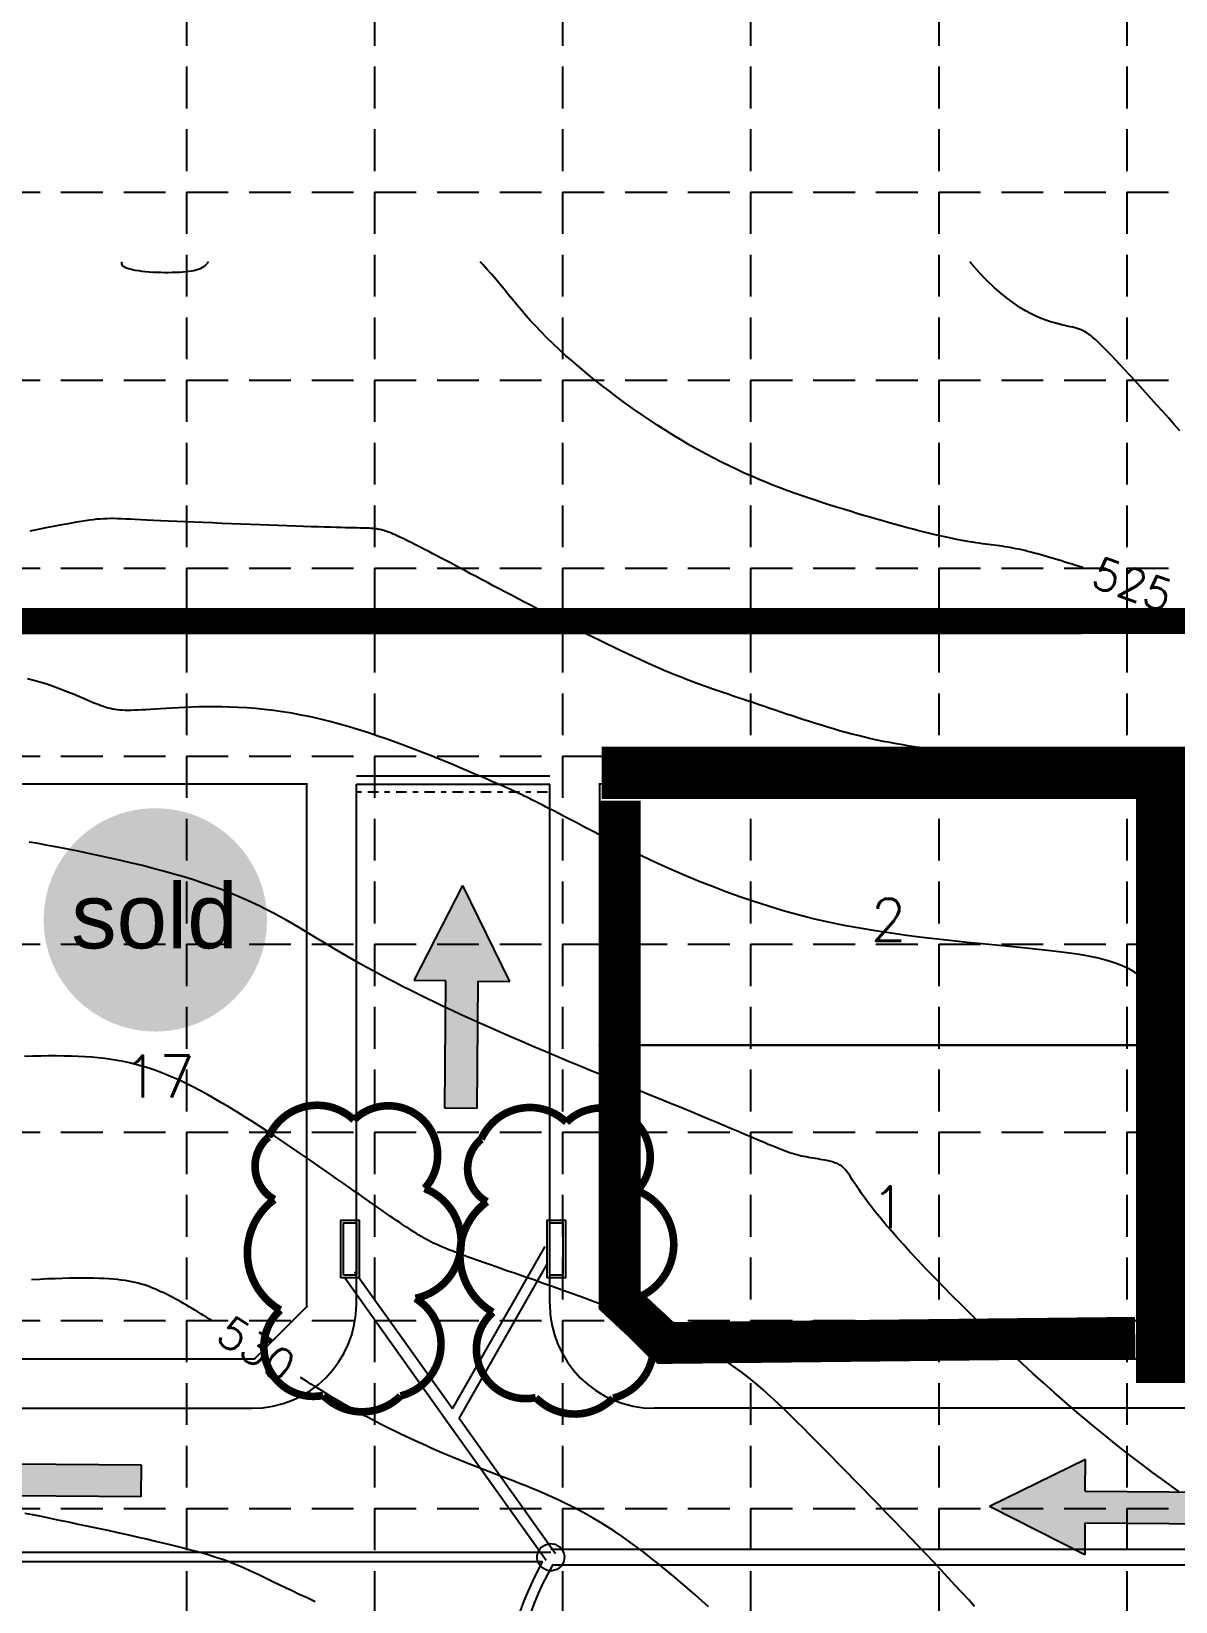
# Model space of a CAD drawing. Header units: inches. Extents: x -2116 to 192, y -2317 to -873.
# Drawn here: x -991.5 to -772.5, y -1360.6 to -1060 of the extents above; entities that cross this region are included whole.
import ezdxf
from ezdxf.enums import TextEntityAlignment as Align

# ---------------------------------------------------------------- set-up
doc = ezdxf.new("R2010")
doc.units = ezdxf.units.IN
doc.header["$LTSCALE"] = 40
doc.header["$MEASUREMENT"] = 0
for name, pattern in [('BARRICADE', [0.23, 0.2, 0.03]), ('DAM', [0.5, 0.2, -0.1, 0.2]), ('DASHED', [0.75, 0.5, -0.25]), ('ESMT', [0.16, 0.025, -0.03, 0.05, -0.03, 0.025])]:
    doc.linetypes.add(name, pattern=pattern)
for name, color, linetype in [('1-BC', 7, 'Continuous'), ('1-DAM_TEXT', 7, 'DAM'), ('1-LOTS', 7, 'Continuous'), ('1-STM', 7, 'Continuous'), ('1-STM_INLETS', 7, 'Continuous'), ('BASE', 7, 'Continuous'), ('grid', 9, 'Continuous'), ('limitsofdisturb', 1, 'DASHED'), ('SILT', 200, 'Continuous'), ('TOPO100_CON', 9, 'Continuous'), ('TOPO100_ICON', 9, 'Continuous')]:
    doc.layers.add(name, color=color, linetype=linetype)
doc.styles.add('ryland', font='ARIAL.TTF', dxfattribs={"height": 25})
doc.styles.add('SEG_LABEL08', font='simplex1')

# ---------------------------------------------------------------- blocks, each defined once
blk = doc.blocks.new('TF')
for p, q in [((0.1612, 0.0201), (0.1612, 0.0601)), ((0.1612, 0.0601), (0.2812, 0.0001)), ((0.0012, -0.0199), (0.0012, 0.0201)), ((0.0012, 0.0201), (0.1612, 0.0201)), ((0.1612, -0.0599), (0.2812, 0.0001)), ((0.1612, -0.0199), (0.0012, -0.0199)), ((0.1612, -0.0199), (0.1612, -0.0599))]:
    blk.add_line(p, q)
for points in [[(0.1612, -0.0599), (0.1612, 0.0601), (0.2812, 0.0001), (0.1612, 0.0601)], [(0.0012, 0.0201), (0.0012, -0.0199), (0.1612, 0.0201), (0.1612, -0.0199)]]:
    blk.add_solid(points)
blk = doc.blocks.new('arrow')
at = {"xscale": 192.0000000000001, "yscale": 192, "zscale": 192, "rotation": 89.54514789520785}
blk.add_blockref('TF', (-0.41, -54), dxfattribs=at)
blk = doc.blocks.new('Sold')
h = blk.add_hatch(color=7)
h.paths.add_polyline_path([(38.78, 18.77, 1), (0.52, 18.77, 1)])
h.paths.add_polyline_path([(2.42, 10.89), (36.59, 10.89), (36.59, 27.86), (2.42, 27.86)], flags=24)
at = {"layer": 'BASE', "color": 7, "style": 'ryland'}
blk.add_text('sold', height=11.127, dxfattribs=at).set_placement((19.5, 13.9), align=Align.CENTER)

msp = doc.modelspace()

# ---------------------------------------------------------------- linework, layer by layer
at = {"layer": '1-BC', "linetype": 'Continuous'}
for p, q in [((-929.32, -1204.12, 52654.24), (-892.32, -1204.12, 52654.24)), ((-929.32, -1303.62, 52834.02), (-929.32, -1204.12, 52654.24)), ((-892.32, -1303.62, 52834.02), (-892.32, -1204.12, 52654.24)), ((-1437.73, -1323.62), (-949.32, -1323.62, 52922.14)), ((-264.56, -1323.62, 53108.25), (-872.32, -1323.62, 52922.95))]:
    msp.add_line(p, q, dxfattribs=at)
at = {"layer": '1-BC', "linetype": 'BARRICADE', "elevation": 52654.24, "flags": 128}
msp.add_lwpolyline([(-892.32, -1202.62), (-929.32, -1202.62)], dxfattribs=at)
at = {"layer": '1-BC', "linetype": 'ESMT', "elevation": 52654.24, "flags": 128}
msp.add_lwpolyline([(-929.32, -1205.62), (-892.32, -1205.62)], dxfattribs=at)
at = {"layer": '1-BC', "linetype": 'Continuous'}
for centre, start, end in [((-949.32, -1303.62), 270, 0), ((-872.32, -1303.62), 180, 270)]:
    msp.add_arc(centre, 20, start, end, dxfattribs=at)
at = {"layer": '1-LOTS', "linetype": 'Continuous'}
for p, q in [((-938.82, -1204.12, 52739.06), (-998.82, -1204.12, 52774.94)), ((-938.82, -1304.12), (-938.82, -1204.12, 52739.06)), ((-775.58, -1204.12, 52614.17), (-882.82, -1204.12, 52676.34)), ((-882.82, -1204.12, 52676.34), (-882.82, -1254.12)), ((-775.58, -1254.12, 52684.24), (-775.58, -1204.12, 52614.17)), ((-775.58, -1254.12, 52684.24), (-882.82, -1254.12)), ((-882.82, -1254.12), (-775.58, -1254.12, 52684.24)), ((-775.58, -1314.12, 52738.67), (-775.58, -1254.12, 52684.24)), ((-872.82, -1314.12), (-775.58, -1314.12, 52738.67)), ((-775.58, -1314.12, 52738.67), (-584.69, -1314.12, 52955.25))]:
    msp.add_line(p, q, dxfattribs=at)
at = {"layer": '1-LOTS', "linetype": 'Continuous', "flags": 128}
for points in [[(-882.82, -1254.12), (-882.82, -1304.12)], [(-948.82, -1314.12), (-938.82, -1304.12)], [(-882.82, -1304.12), (-872.82, -1314.12)], [(-998.82, -1314.12), (-948.82, -1314.12)]]:
    msp.add_lwpolyline(points, dxfattribs=at)
at = {"layer": '1-LOTS', "linetype": 'Continuous'}
for p in [(-938.82, -1204.12, 52739.06), (-882.82, -1204.12, 52676.34), (-882.82, -1254.12), (-938.82, -1304.12), (-882.82, -1304.12), (-948.82, -1314.12), (-872.82, -1314.12)]:
    msp.add_point(p, dxfattribs=at)
at = {"layer": '1-STM', "linetype": 'Continuous', "flags": 128}
for points, elevation in [([(-910.94, -1323.75), (-893.19, -1292.62)], 52867.38), ([(-929.66, -1297.47), (-929.32, -1297.94)], 52867.38), ([(-909.66, -1325.55), (-892.82, -1296.02)], 52867.38), ([(-911.83, -1326.38), (-931.49, -1298.77)], 52867.38), ([(-910.94, -1323.75), (-928.84, -1298.62)], 52873.08), ([(-891.2, -1351.47), (-909.66, -1325.55)], 52873.08), ([(-893.03, -1352.77), (-911.83, -1326.38)], 52873.08), ([(-892.12, -1351.25), (-1303.46, -1351.25)], 52873.08), ([(-768.74, -1350.62), (-892.12, -1350.62)], 52940.89), ([(-893.75, -1353), (-1303.46, -1353)], 52873.08), ([(-768.74, -1353.62), (-891.82, -1353.62)], 52940.89)]:
    msp.add_lwpolyline(points, dxfattribs=dict(at, elevation=elevation))
msp.add_lwpolyline([(-894.38, -1350.83), (-894.38, -1350.83, -0.414214), (-890.82, -1349.86), (-890.82, -1349.86, -0.414214), (-889.86, -1353.41), (-889.86, -1353.41, -0.414214), (-893.41, -1354.38), (-893.41, -1354.38, -0.414214), (-894.38, -1350.83), (-894.38, -1350.83)], format="xyb", close=True, dxfattribs=at)
at = {"layer": '1-STM', "linetype": 'Continuous', "elevation": 52873.08, "flags": 128}
for points in [[(-893.75, -1353), (-893.75, -1353, 0.12558), (-901.82, -1384.62), (-901.82, -1384.62)], [(-891.82, -1353.62), (-891.82, -1353.62, 0.12709), (-899.82, -1384.62), (-899.82, -1384.62)]]:
    msp.add_lwpolyline(points, format="xyb", dxfattribs=at)
at = {"layer": '1-STM_INLETS', "linetype": 'Continuous', "flags": 128}
for points in [[(-932.32, -1298.62), (-932.32, -1287.62), (-928.82, -1287.62), (-928.82, -1298.62), (-932.32, -1298.62)], [(-931.82, -1298.12), (-931.82, -1288.12), (-929.32, -1288.12), (-929.32, -1298.12), (-931.82, -1298.12)], [(-892.82, -1298.62), (-892.82, -1287.62), (-889.32, -1287.62), (-889.32, -1298.62), (-892.82, -1298.62)], [(-892.32, -1298.12), (-892.32, -1288.12), (-889.82, -1288.12), (-889.82, -1298.12), (-892.32, -1298.12)]]:
    msp.add_lwpolyline(points, close=True, dxfattribs=at)
at = {"layer": 'BASE', "color": 170, "const_width": 1.46}
for points in [[(-943.89, -1304.81, 0.520567), (-943.89, -1304.81, 0.765195), (-935.67, -1321.15, 0.417879), (-920.87, -1321.25, 0.6649), (-918.02, -1302.58, 0.744833), (-916.26, -1281.53, 0.975642), (-929.81, -1268.41, 0.520567), (-946.13, -1271.68, 0.520567), (-945.04, -1283.65, 0.540264), (-943.89, -1304.81)], [(-903.21, -1305.24, 0.520567), (-903.21, -1305.24, 0.765195), (-894.99, -1321.58, 0.417879), (-880.19, -1321.68, 0.6649), (-877.34, -1303.01, 0.744833), (-875.57, -1281.96, 0.975642), (-889.12, -1268.84, 0.520567), (-905.44, -1272.11, 0.520567), (-904.35, -1284.08, 0.540264), (-903.21, -1305.24)]]:
    msp.add_lwpolyline(points, format="xyb", close=True, dxfattribs=at)
at = {"layer": 'grid', "color": 8, "linetype": 'DASHED', "ltscale": 0.4}
for p, q in [((-961.87, -910.78), (-961.87, -2278.78)), ((-925.87, -910.78), (-925.87, -2278.78)), ((-889.87, -910.78), (-889.87, -2278.78)), ((-853.87, -910.78), (-853.87, -2278.78)), ((-817.87, -910.78), (-817.87, -2278.78)), ((-781.87, -910.78), (-781.87, -2278.78)), ((-2077.87, -1090.78), (154.13, -1090.78)), ((-2077.87, -1126.78), (154.13, -1126.78)), ((-2077.87, -1162.78), (154.13, -1162.78)), ((-2077.87, -1198.78), (154.13, -1198.78)), ((-2077.87, -1234.78), (154.13, -1234.78)), ((-2077.87, -1270.78), (154.13, -1270.78)), ((-2077.87, -1306.78), (154.13, -1306.78)), ((-2077.87, -1342.78), (154.13, -1342.78))]:
    msp.add_line(p, q, dxfattribs=at)
at = {"layer": 'limitsofdisturb', "color": 1, "const_width": 5}
msp.add_lwpolyline([(-1844.62, -1990.78), (-1844.62, -1280.09), (-1844.62, -1280.09), (-1844.26, -1173.04), (-752.01, -1172.92), (-752.01, -1001.61), (-658.88, -981.43), (-594.33, -1184.26), (-62.6, -1184.26), (-45.48, -2050.54), (-1679.47, -2050.54)], dxfattribs=at)
at = {"layer": 'SILT', "color": 200}
msp.add_line((-774.42, -1205.29), (-774.42, -1204.07), dxfattribs=at)
at = {"layer": 'SILT', "color": 200, "const_width": 10}
msp.add_lwpolyline([(-882.4, -1201.97), (-775.07, -1201.97), (-775.07, -1313.77), (-583.77, -1313.77), (-583.32, -1309.04)], dxfattribs=at)
at = {"layer": 'SILT', "color": 84, "const_width": 8}
msp.add_lwpolyline([(-878.93, -1207.29), (-878.93, -1302.94), (-870.13, -1311.12), (-780.25, -1310.11)], dxfattribs=at)
at = {"layer": 'TOPO100_CON', "color": 35, "linetype": 'Continuous'}
for points in [[(-771.69, -1136.49), (-772.78, -1135.26), (-773.88, -1134.03), (-774.99, -1132.8), (-776.09, -1131.57), (-777.19, -1130.36), (-778.27, -1129.16), (-779.32, -1128), (-780.35, -1126.88), (-781.34, -1125.8), (-782.29, -1124.77), (-783.19, -1123.8), (-784.03, -1122.9), (-784.81, -1122.08), (-785.53, -1121.33), (-786.17, -1120.67), (-786.77, -1120.07), (-787.31, -1119.55), (-787.81, -1119.09), (-788.27, -1118.68), (-788.7, -1118.33), (-789.1, -1118.02), (-789.49, -1117.76), (-789.86, -1117.53), (-790.23, -1117.34), (-790.6, -1117.17), (-790.97, -1117.03), (-791.36, -1116.9), (-791.77, -1116.78), (-792.21, -1116.67), (-792.67, -1116.56), (-793.18, -1116.45), (-793.73, -1116.32), (-794.34, -1116.19), (-795, -1116.03), (-795.72, -1115.84), (-796.49, -1115.62), (-797.33, -1115.34), (-798.22, -1115.01), (-799.16, -1114.6), (-800.16, -1114.12), (-801.22, -1113.54), (-802.33, -1112.87), (-803.5, -1112.08), (-804.71, -1111.18), (-805.99, -1110.14), (-807.31, -1108.97), (-808.69, -1107.64), (-810.12, -1106.16), (-811.6, -1104.5), (-811.9, -1104.14)], [(-771.87, -1201.67), (-773.3, -1201.25), (-774.79, -1200.88), (-776.33, -1200.55), (-777.92, -1200.26), (-779.55, -1200.01), (-781.22, -1199.79), (-782.91, -1199.6), (-784.64, -1199.43), (-786.38, -1199.29), (-788.13, -1199.18), (-789.89, -1199.07), (-791.66, -1198.99), (-793.42, -1198.92), (-795.18, -1198.85), (-796.92, -1198.79), (-798.64, -1198.74), (-800.33, -1198.68), (-802, -1198.63), (-803.63, -1198.56), (-805.22, -1198.5), (-806.78, -1198.42), (-808.31, -1198.34), (-809.81, -1198.25), (-811.28, -1198.15), (-812.72, -1198.04), (-814.14, -1197.93), (-815.53, -1197.8), (-816.9, -1197.67), (-818.25, -1197.53), (-819.57, -1197.37), (-820.88, -1197.2), (-822.18, -1197.03), (-823.45, -1196.84), (-824.72, -1196.64), (-825.97, -1196.42), (-827.21, -1196.19), (-828.44, -1195.95), (-829.66, -1195.7), (-830.87, -1195.43), (-832.08, -1195.14), (-833.28, -1194.85), (-834.48, -1194.54), (-835.66, -1194.22), (-836.84, -1193.9), (-838.01, -1193.56), (-839.17, -1193.22), (-840.32, -1192.87), (-841.46, -1192.52), (-842.59, -1192.16), (-843.71, -1191.8), (-844.82, -1191.44), (-845.92, -1191.07), (-847.01, -1190.71), (-848.08, -1190.35), (-849.15, -1189.99), (-850.2, -1189.63), (-851.23, -1189.28), (-852.26, -1188.94), (-853.27, -1188.6), (-854.27, -1188.26), (-855.26, -1187.93), (-856.24, -1187.6), (-857.22, -1187.27), (-858.19, -1186.94), (-859.16, -1186.61), (-860.14, -1186.27), (-861.11, -1185.93), (-862.1, -1185.58), (-863.09, -1185.23), (-864.09, -1184.86), (-865.1, -1184.48), (-866.13, -1184.09), (-867.17, -1183.68), (-868.23, -1183.26), (-869.31, -1182.82), (-870.41, -1182.36), (-871.54, -1181.88), (-872.69, -1181.37), (-873.88, -1180.85), (-875.08, -1180.3), (-876.32, -1179.73), (-877.57, -1179.14), (-878.84, -1178.54), (-880.13, -1177.92), (-881.43, -1177.29), (-882.74, -1176.65), (-884.06, -1175.99), (-885.39, -1175.33), (-886.72, -1174.66), (-888.05, -1173.99), (-889.37, -1173.31), (-890.7, -1172.63), (-892.01, -1171.96), (-893.32, -1171.28), (-894.61, -1170.61), (-895.89, -1169.94), (-897.15, -1169.28), (-898.39, -1168.63), (-899.61, -1167.99), (-900.81, -1167.36), (-901.98, -1166.74), (-903.13, -1166.14), (-904.25, -1165.54), (-905.35, -1164.96), (-906.42, -1164.4), (-907.46, -1163.85), (-908.47, -1163.31), (-909.45, -1162.79), (-910.41, -1162.29), (-911.33, -1161.8), (-912.22, -1161.33), (-913.08, -1160.87), (-913.91, -1160.44), (-914.7, -1160.02), (-915.46, -1159.63), (-916.18, -1159.25), (-916.87, -1158.89), (-917.52, -1158.56), (-918.13, -1158.24), (-918.71, -1157.95), (-919.26, -1157.68), (-919.77, -1157.42), (-920.25, -1157.19), (-920.71, -1156.97), (-921.13, -1156.77), (-921.53, -1156.58), (-921.91, -1156.42), (-922.27, -1156.26), (-922.61, -1156.12), (-922.93, -1155.99), (-923.23, -1155.88), (-923.52, -1155.78), (-923.79, -1155.68), (-924.05, -1155.6), (-924.31, -1155.53), (-924.55, -1155.47), (-924.79, -1155.41), (-925.03, -1155.36), (-925.26, -1155.32), (-925.5, -1155.28), (-925.75, -1155.25), (-926.01, -1155.22), (-926.28, -1155.2), (-926.59, -1155.18), (-926.93, -1155.16), (-927.3, -1155.15), (-927.71, -1155.13), (-928.18, -1155.12), (-928.69, -1155.11), (-929.27, -1155.09), (-929.91, -1155.08), (-930.61, -1155.06), (-931.4, -1155.05), (-932.27, -1155.03), (-933.22, -1155), (-934.26, -1154.97), (-935.41, -1154.94), (-936.66, -1154.9), (-938.01, -1154.86), (-939.46, -1154.81), (-941, -1154.76), (-942.61, -1154.7), (-944.29, -1154.64), (-946.02, -1154.58), (-947.79, -1154.51), (-949.59, -1154.44), (-951.41, -1154.37), (-953.24, -1154.29), (-955.06, -1154.22), (-956.87, -1154.14), (-958.65, -1154.07), (-960.39, -1153.99), (-962.09, -1153.92), (-963.72, -1153.85), (-965.28, -1153.77), (-966.76, -1153.71), (-968.14, -1153.64), (-969.42, -1153.58), (-970.58, -1153.52), (-971.64, -1153.47), (-972.61, -1153.42), (-973.49, -1153.38), (-974.3, -1153.34), (-975.06, -1153.32), (-975.77, -1153.31), (-976.44, -1153.31), (-977.09, -1153.32), (-977.73, -1153.34), (-978.37, -1153.38), (-979.02, -1153.44), (-979.69, -1153.51), (-980.41, -1153.6), (-981.17, -1153.71), (-981.98, -1153.84), (-982.87, -1153.99), (-983.85, -1154.16), (-984.91, -1154.36), (-986.09, -1154.58), (-987.38, -1154.83), (-988.77, -1155.1), (-990.27, -1155.39), (-991.84, -1155.7)], [(-772.51, -1246.39), (-773.11, -1246.09), (-773.65, -1245.83), (-774.13, -1245.61), (-774.57, -1245.4), (-774.97, -1245.2), (-775.32, -1244.99), (-775.65, -1244.76), (-775.95, -1244.49), (-776.23, -1244.2), (-776.51, -1243.88), (-776.78, -1243.53), (-777.07, -1243.16), (-777.38, -1242.77), (-777.72, -1242.37), (-778.09, -1241.96), (-778.52, -1241.53), (-779.01, -1241.1), (-779.56, -1240.66), (-780.19, -1240.23), (-780.91, -1239.79), (-781.72, -1239.37), (-782.65, -1238.95), (-783.68, -1238.54), (-784.84, -1238.14), (-786.14, -1237.77), (-787.58, -1237.41), (-789.18, -1237.08), (-790.93, -1236.77), (-792.84, -1236.49), (-794.89, -1236.22), (-797.07, -1235.96), (-799.37, -1235.71), (-801.79, -1235.47), (-804.31, -1235.23), (-806.93, -1234.98), (-809.63, -1234.72), (-812.39, -1234.44), (-815.23, -1234.15), (-818.11, -1233.83), (-821.04, -1233.49), (-824, -1233.11), (-826.98, -1232.69), (-829.97, -1232.23), (-832.97, -1231.73), (-835.96, -1231.17), (-838.93, -1230.56), (-841.87, -1229.89), (-844.77, -1229.16), (-847.64, -1228.37), (-850.45, -1227.52), (-853.22, -1226.63), (-855.93, -1225.7), (-858.58, -1224.74), (-861.17, -1223.76), (-863.69, -1222.75), (-866.14, -1221.74), (-868.51, -1220.71), (-870.81, -1219.69), (-873.02, -1218.67), (-875.14, -1217.67), (-877.17, -1216.69), (-879.1, -1215.73), (-880.93, -1214.8), (-882.65, -1213.92), (-884.27, -1213.08), (-885.77, -1212.29), (-887.16, -1211.57), (-888.42, -1210.9), (-889.57, -1210.3), (-890.6, -1209.76), (-891.54, -1209.27), (-892.38, -1208.84), (-893.13, -1208.45), (-893.79, -1208.11), (-894.37, -1207.81), (-894.89, -1207.54), (-895.34, -1207.32), (-895.72, -1207.12), (-896.06, -1206.95), (-896.35, -1206.81), (-896.6, -1206.69), (-896.82, -1206.58), (-897.01, -1206.49), (-897.17, -1206.41), (-897.32, -1206.34), (-897.47, -1206.28), (-897.61, -1206.21), (-897.75, -1206.14), (-897.91, -1206.07), (-898.07, -1205.99), (-898.26, -1205.9), (-898.46, -1205.81), (-898.69, -1205.7), (-898.95, -1205.58), (-899.25, -1205.44), (-899.58, -1205.29), (-899.96, -1205.12), (-900.39, -1204.93), (-900.86, -1204.71), (-901.4, -1204.48), (-901.99, -1204.22), (-902.65, -1203.93), (-903.38, -1203.61), (-904.19, -1203.26), (-905.07, -1202.88), (-906.03, -1202.47), (-907.08, -1202.01), (-908.22, -1201.53), (-909.45, -1201.01), (-910.76, -1200.46), (-912.14, -1199.88), (-913.59, -1199.29), (-915.11, -1198.68), (-916.68, -1198.06), (-918.3, -1197.43), (-919.98, -1196.8), (-921.69, -1196.17), (-923.44, -1195.54), (-925.22, -1194.93), (-927.02, -1194.33), (-928.85, -1193.75), (-930.69, -1193.19), (-932.53, -1192.66), (-934.38, -1192.16), (-936.22, -1191.7), (-938.06, -1191.28), (-939.88, -1190.9), (-941.68, -1190.57), (-943.46, -1190.28), (-945.22, -1190.04), (-946.95, -1189.84), (-948.65, -1189.68), (-950.31, -1189.55), (-951.94, -1189.46), (-953.53, -1189.39), (-955.08, -1189.35), (-956.59, -1189.34), (-958.06, -1189.34), (-959.47, -1189.36), (-960.83, -1189.4), (-962.15, -1189.45), (-963.4, -1189.51), (-964.6, -1189.57), (-965.73, -1189.64), (-966.8, -1189.71), (-967.81, -1189.77), (-968.74, -1189.83), (-969.61, -1189.89), (-970.41, -1189.93), (-971.15, -1189.97), (-971.83, -1190), (-972.47, -1190.01), (-973.06, -1190.02), (-973.61, -1190.01), (-974.13, -1189.99), (-974.62, -1189.96), (-975.08, -1189.91), (-975.53, -1189.85), (-975.97, -1189.77), (-976.4, -1189.68), (-976.83, -1189.57), (-977.27, -1189.45), (-977.71, -1189.3), (-978.17, -1189.14), (-978.65, -1188.96), (-979.16, -1188.76), (-979.7, -1188.54), (-980.27, -1188.3), (-980.88, -1188.04), (-981.53, -1187.76), (-982.2, -1187.48), (-982.91, -1187.18), (-983.64, -1186.87), (-984.41, -1186.56), (-985.2, -1186.25), (-986.01, -1185.93), (-986.85, -1185.62), (-987.71, -1185.32), (-988.58, -1185.02), (-989.48, -1184.74), (-990.39, -1184.47), (-991.32, -1184.22), (-992.26, -1183.98)], [(-771.91, -1339.52), (-773.54, -1338.36), (-775.21, -1337.14), (-776.92, -1335.88), (-778.67, -1334.57), (-780.46, -1333.22), (-782.28, -1331.81), (-784.13, -1330.35), (-786.01, -1328.85), (-787.92, -1327.29), (-789.85, -1325.68), (-791.82, -1324.02), (-793.8, -1322.31), (-795.8, -1320.55), (-797.81, -1318.76), (-799.83, -1316.93), (-801.84, -1315.09), (-803.84, -1313.22), (-805.82, -1311.35), (-807.78, -1309.47), (-809.71, -1307.6), (-811.61, -1305.74), (-813.46, -1303.9), (-815.26, -1302.09), (-817.01, -1300.32), (-818.69, -1298.58), (-820.31, -1296.9), (-821.85, -1295.27), (-823.3, -1293.7), (-824.67, -1292.21), (-825.94, -1290.79), (-827.11, -1289.46), (-828.17, -1288.22), (-829.13, -1287.06), (-830, -1286), (-830.77, -1285.01), (-831.47, -1284.1), (-832.08, -1283.27), (-832.63, -1282.5), (-833.12, -1281.8), (-833.55, -1281.17), (-833.93, -1280.59), (-834.27, -1280.07), (-834.57, -1279.6), (-834.84, -1279.18), (-835.09, -1278.8), (-835.33, -1278.46), (-835.56, -1278.16), (-835.78, -1277.89), (-836, -1277.64), (-836.24, -1277.43), (-836.5, -1277.23), (-836.77, -1277.06), (-837.07, -1276.9), (-837.39, -1276.75), (-837.73, -1276.62), (-838.09, -1276.5), (-838.47, -1276.39), (-838.86, -1276.29), (-839.26, -1276.2), (-839.67, -1276.12), (-840.1, -1276.04), (-840.53, -1275.96), (-840.97, -1275.89), (-841.42, -1275.82), (-841.87, -1275.74), (-842.33, -1275.67), (-842.79, -1275.59), (-843.24, -1275.51), (-843.7, -1275.43), (-844.15, -1275.33), (-844.6, -1275.23), (-845.05, -1275.12), (-845.49, -1274.99), (-845.94, -1274.86), (-846.4, -1274.7), (-846.88, -1274.54), (-847.39, -1274.35), (-847.92, -1274.14), (-848.5, -1273.91), (-849.11, -1273.66), (-849.77, -1273.39), (-850.48, -1273.09), (-851.26, -1272.76), (-852.1, -1272.4), (-853.01, -1272.01), (-854, -1271.58), (-855.07, -1271.12), (-856.24, -1270.63), (-857.5, -1270.09), (-858.86, -1269.52), (-860.32, -1268.91), (-861.9, -1268.25), (-863.59, -1267.56), (-865.37, -1266.82), (-867.23, -1266.06), (-869.18, -1265.26), (-871.19, -1264.44), (-873.27, -1263.59), (-875.39, -1262.71), (-877.56, -1261.83), (-879.76, -1260.92), (-881.99, -1260), (-884.23, -1259.08), (-886.48, -1258.14), (-888.73, -1257.21), (-890.96, -1256.27), (-893.18, -1255.34), (-895.37, -1254.41), (-897.52, -1253.49), (-899.62, -1252.58), (-901.67, -1251.69), (-903.66, -1250.81), (-905.58, -1249.96), (-907.45, -1249.11), (-909.26, -1248.29), (-911.01, -1247.48), (-912.71, -1246.68), (-914.36, -1245.89), (-915.96, -1245.12), (-917.51, -1244.35), (-919.03, -1243.6), (-920.5, -1242.86), (-921.93, -1242.12), (-923.32, -1241.39), (-924.68, -1240.67), (-926.01, -1239.95), (-927.31, -1239.24), (-928.58, -1238.53), (-929.83, -1237.82), (-931.05, -1237.11), (-932.26, -1236.41), (-933.44, -1235.7), (-934.62, -1235), (-935.78, -1234.3), (-936.94, -1233.59), (-938.1, -1232.89), (-939.26, -1232.2), (-940.43, -1231.51), (-941.62, -1230.82), (-942.83, -1230.13), (-944.06, -1229.45), (-945.32, -1228.78), (-946.61, -1228.11), (-947.94, -1227.45), (-949.31, -1226.79), (-950.73, -1226.15), (-952.2, -1225.51), (-953.73, -1224.88), (-955.32, -1224.26), (-956.97, -1223.66), (-958.7, -1223.06), (-960.49, -1222.47), (-962.36, -1221.9), (-964.27, -1221.34), (-966.24, -1220.79), (-968.25, -1220.26), (-970.28, -1219.74), (-972.34, -1219.23), (-974.4, -1218.75), (-976.47, -1218.28), (-978.53, -1217.83), (-980.58, -1217.39), (-982.6, -1216.98), (-984.58, -1216.58), (-986.52, -1216.21), (-988.41, -1215.85), (-990.24, -1215.52), (-991.99, -1215.21)], [(-811.01, -1361.55), (-812.19, -1360.25), (-813.42, -1358.9), (-814.7, -1357.51), (-816.03, -1356.08), (-817.41, -1354.61), (-818.82, -1353.1), (-820.27, -1351.57), (-821.74, -1350.01), (-823.25, -1348.44), (-824.77, -1346.85), (-826.3, -1345.25), (-827.84, -1343.66), (-829.38, -1342.06), (-830.92, -1340.48), (-832.45, -1338.91), (-833.97, -1337.35), (-835.47, -1335.83), (-836.95, -1334.33), (-838.39, -1332.86), (-839.8, -1331.44), (-841.17, -1330.06), (-842.49, -1328.73), (-843.77, -1327.45), (-844.98, -1326.24), (-846.15, -1325.08), (-847.28, -1323.98), (-848.37, -1322.92), (-849.44, -1321.92), (-850.48, -1320.95), (-851.51, -1320.03), (-852.54, -1319.14), (-853.57, -1318.28), (-854.61, -1317.46), (-855.67, -1316.66), (-856.75, -1315.87), (-857.86, -1315.11), (-859.01, -1314.37), (-860.21, -1313.63), (-861.46, -1312.9), (-862.77, -1312.18), (-864.15, -1311.45), (-865.6, -1310.72), (-867.14, -1309.99), (-868.76, -1309.25), (-870.47, -1308.5), (-872.25, -1307.74), (-874.08, -1306.98), (-875.97, -1306.22), (-877.89, -1305.46), (-879.85, -1304.7), (-881.83, -1303.95), (-883.81, -1303.21), (-885.8, -1302.48), (-887.78, -1301.76), (-889.74, -1301.05), (-891.67, -1300.37), (-893.55, -1299.7), (-895.39, -1299.05), (-897.17, -1298.43), (-898.88, -1297.84), (-900.51, -1297.27), (-902.05, -1296.73), (-903.49, -1296.23), (-904.83, -1295.76), (-906.06, -1295.33), (-907.19, -1294.93), (-908.23, -1294.55), (-909.19, -1294.2), (-910.07, -1293.87), (-910.88, -1293.56), (-911.63, -1293.27), (-912.31, -1292.99), (-912.95, -1292.73), (-913.53, -1292.47), (-914.08, -1292.22), (-914.6, -1291.98), (-915.09, -1291.74), (-915.55, -1291.49), (-916.01, -1291.25), (-916.45, -1290.99), (-916.9, -1290.73), (-917.35, -1290.46), (-917.81, -1290.17), (-918.29, -1289.87), (-918.79, -1289.55), (-919.31, -1289.21), (-919.85, -1288.86), (-920.42, -1288.48), (-921.01, -1288.08), (-921.63, -1287.66), (-922.28, -1287.22), (-922.96, -1286.75), (-923.67, -1286.26), (-924.42, -1285.74), (-925.21, -1285.19), (-926.03, -1284.62), (-926.89, -1284.02), (-927.8, -1283.39), (-928.74, -1282.72), (-929.73, -1282.03), (-930.77, -1281.3), (-931.85, -1280.54), (-932.98, -1279.75), (-934.17, -1278.92), (-935.4, -1278.06), (-936.67, -1277.17), (-937.98, -1276.27), (-939.33, -1275.34), (-940.7, -1274.4), (-942.1, -1273.44), (-943.52, -1272.49), (-944.96, -1271.53), (-946.41, -1270.57), (-947.86, -1269.62), (-949.33, -1268.68), (-950.79, -1267.76), (-952.24, -1266.85), (-953.69, -1265.97), (-955.12, -1265.12), (-956.54, -1264.3), (-957.93, -1263.51), (-959.3, -1262.77), (-960.64, -1262.07), (-961.94, -1261.42), (-963.21, -1260.82), (-964.46, -1260.26), (-965.68, -1259.75), (-966.88, -1259.28), (-968.07, -1258.85), (-969.24, -1258.46), (-970.41, -1258.1), (-971.58, -1257.78), (-972.75, -1257.5), (-973.92, -1257.25), (-975.1, -1257.03), (-976.29, -1256.84), (-977.5, -1256.68), (-978.73, -1256.54), (-979.98, -1256.43), (-981.27, -1256.34), (-982.58, -1256.27), (-983.93, -1256.22), (-985.32, -1256.19), (-986.76, -1256.17), (-988.23, -1256.17), (-989.74, -1256.19), (-991.27, -1256.22), (-992.83, -1256.26)], [(-937.23, -1360.65), (-938.78, -1359.92), (-940.26, -1359.23), (-941.64, -1358.58), (-942.92, -1357.97), (-944.1, -1357.4), (-945.21, -1356.87), (-946.24, -1356.37), (-947.21, -1355.9), (-948.13, -1355.46), (-949, -1355.04), (-949.85, -1354.65), (-950.68, -1354.27), (-951.5, -1353.92), (-952.32, -1353.57), (-953.16, -1353.24), (-954.02, -1352.91), (-954.91, -1352.59), (-955.84, -1352.28), (-956.83, -1351.96), (-957.89, -1351.63), (-959.02, -1351.31), (-960.23, -1350.97), (-961.55, -1350.62), (-962.96, -1350.25), (-964.48, -1349.87), (-966.08, -1349.49), (-967.75, -1349.09), (-969.49, -1348.68), (-971.28, -1348.27), (-973.11, -1347.86), (-974.97, -1347.45), (-976.85, -1347.04), (-978.74, -1346.63), (-980.62, -1346.22), (-982.49, -1345.83), (-984.34, -1345.44), (-986.15, -1345.07), (-987.91, -1344.71), (-989.62, -1344.36), (-991.26, -1344.04), (-992.81, -1343.73)]]:
    msp.add_lwpolyline(points, dxfattribs=at)
at = {"layer": 'TOPO100_ICON', "color": 35, "linetype": 'Continuous'}
for points in [[(-957.63, -1104.14), (-957.81, -1104.39), (-958.05, -1104.66), (-958.32, -1104.91), (-958.6, -1105.13), (-958.91, -1105.32), (-959.24, -1105.48), (-959.6, -1105.62), (-960, -1105.74), (-960.43, -1105.85), (-960.89, -1105.94), (-961.4, -1106.01), (-961.96, -1106.07), (-962.56, -1106.12), (-963.2, -1106.16), (-963.87, -1106.2), (-964.57, -1106.22), (-965.29, -1106.23), (-966.02, -1106.23), (-966.76, -1106.22), (-967.51, -1106.2), (-968.24, -1106.16), (-968.97, -1106.12), (-969.67, -1106.06), (-970.35, -1105.99), (-970.99, -1105.9), (-971.6, -1105.81), (-972.16, -1105.7), (-972.66, -1105.58), (-973.11, -1105.44), (-973.49, -1105.29), (-973.8, -1105.13), (-974.03, -1104.95), (-974.18, -1104.75), (-974.24, -1104.54), (-974.23, -1104.32), (-974.18, -1104.14)], [(-790.25, -1162.69), (-790.94, -1162.47), (-791.63, -1162.26), (-792.32, -1162.04), (-793, -1161.83), (-793.69, -1161.62), (-794.37, -1161.41), (-795.04, -1161.2), (-795.71, -1161), (-796.38, -1160.8), (-797.03, -1160.61), (-797.68, -1160.42), (-798.33, -1160.24), (-798.96, -1160.06), (-799.59, -1159.89), (-800.2, -1159.73), (-800.81, -1159.58), (-801.4, -1159.43), (-801.98, -1159.3), (-802.55, -1159.17), (-803.11, -1159.06), (-803.65, -1158.95), (-804.18, -1158.85), (-804.7, -1158.77), (-805.22, -1158.69), (-805.73, -1158.61), (-806.25, -1158.54), (-806.76, -1158.47), (-807.28, -1158.4), (-807.81, -1158.33), (-808.35, -1158.26), (-808.91, -1158.19), (-809.48, -1158.11), (-810.07, -1158.03), (-810.68, -1157.94), (-811.31, -1157.84), (-811.98, -1157.73), (-812.67, -1157.61), (-813.4, -1157.48), (-814.17, -1157.34), (-814.97, -1157.18), (-815.81, -1157), (-816.7, -1156.81), (-817.62, -1156.6), (-818.57, -1156.38), (-819.57, -1156.14), (-820.59, -1155.89), (-821.65, -1155.62), (-822.73, -1155.34), (-823.85, -1155.05), (-824.99, -1154.74), (-826.15, -1154.43), (-827.34, -1154.1), (-828.54, -1153.76), (-829.77, -1153.41), (-831.01, -1153.05), (-832.26, -1152.68), (-833.54, -1152.3), (-834.82, -1151.91), (-836.11, -1151.51), (-837.41, -1151.11), (-838.72, -1150.7), (-840.03, -1150.28), (-841.35, -1149.84), (-842.68, -1149.4), (-844.02, -1148.94), (-845.37, -1148.47), (-846.72, -1147.98), (-848.09, -1147.47), (-849.47, -1146.94), (-850.85, -1146.38), (-852.25, -1145.81), (-853.66, -1145.2), (-855.09, -1144.58), (-856.52, -1143.92), (-857.97, -1143.23), (-859.43, -1142.51), (-860.91, -1141.76), (-862.4, -1140.97), (-863.91, -1140.14), (-865.43, -1139.28), (-866.97, -1138.38), (-868.52, -1137.44), (-870.08, -1136.46), (-871.64, -1135.46), (-873.21, -1134.42), (-874.76, -1133.36), (-876.32, -1132.28), (-877.86, -1131.18), (-879.38, -1130.06), (-880.89, -1128.93), (-882.37, -1127.79), (-883.82, -1126.65), (-885.24, -1125.5), (-886.63, -1124.34), (-887.98, -1123.19), (-889.28, -1122.05), (-890.54, -1120.91), (-891.74, -1119.78), (-892.89, -1118.67), (-893.98, -1117.57), (-895.01, -1116.49), (-895.98, -1115.43), (-896.9, -1114.39), (-897.79, -1113.36), (-898.64, -1112.35), (-899.46, -1111.35), (-900.27, -1110.37), (-901.06, -1109.39), (-901.85, -1108.43), (-902.65, -1107.48), (-903.45, -1106.54), (-904.28, -1105.6), (-905.13, -1104.67), (-905.63, -1104.14)], [(-956.91, -1306.87), (-957.46, -1306.53), (-958.01, -1306.19), (-958.57, -1305.85), (-959.12, -1305.51), (-959.67, -1305.17), (-960.22, -1304.84), (-960.77, -1304.51), (-961.32, -1304.19), (-961.86, -1303.86), (-962.41, -1303.55), (-962.96, -1303.24), (-963.5, -1302.94), (-964.04, -1302.64), (-964.59, -1302.35), (-965.13, -1302.07), (-965.66, -1301.8), (-966.2, -1301.54), (-966.74, -1301.29), (-967.27, -1301.04), (-967.8, -1300.81), (-968.33, -1300.6), (-968.86, -1300.39), (-969.39, -1300.2), (-969.94, -1300.01), (-970.5, -1299.84), (-971.07, -1299.68), (-971.67, -1299.54), (-972.28, -1299.4), (-972.93, -1299.28), (-973.61, -1299.17), (-974.32, -1299.07), (-975.08, -1298.98), (-975.87, -1298.9), (-976.72, -1298.84), (-977.61, -1298.79), (-978.56, -1298.75), (-979.57, -1298.72), (-980.63, -1298.71), (-981.77, -1298.7), (-982.97, -1298.71), (-984.25, -1298.73), (-985.59, -1298.76), (-987, -1298.81), (-988.46, -1298.86), (-989.98, -1298.93), (-991.54, -1299.01)]]:
    msp.add_lwpolyline(points, dxfattribs=at)
at = {"layer": 'TOPO100_ICON', "color": 35, "linetype": 'Continuous', "flags": 128}
msp.add_lwpolyline([(-861.93, -1361.65), (-863.23, -1360.47), (-864.56, -1359.29), (-865.9, -1358.11), (-867.27, -1356.93), (-868.65, -1355.76), (-870.04, -1354.6), (-871.44, -1353.46), (-872.85, -1352.34), (-874.26, -1351.25), (-875.67, -1350.18), (-877.07, -1349.15), (-878.48, -1348.16), (-879.87, -1347.22), (-881.25, -1346.32), (-882.62, -1345.47), (-883.98, -1344.67), (-885.32, -1343.9), (-886.65, -1343.18), (-887.97, -1342.49), (-889.28, -1341.84), (-890.58, -1341.21), (-891.86, -1340.62), (-893.14, -1340.05), (-894.4, -1339.51), (-895.65, -1338.98), (-896.89, -1338.48), (-898.11, -1337.99), (-899.32, -1337.52), (-900.53, -1337.06), (-901.72, -1336.6), (-902.89, -1336.15), (-904.06, -1335.71), (-905.21, -1335.27), (-906.36, -1334.82), (-907.49, -1334.37), (-908.61, -1333.93), (-909.71, -1333.48), (-910.8, -1333.03), (-911.88, -1332.58), (-912.95, -1332.13), (-914, -1331.68), (-915.04, -1331.23), (-916.06, -1330.77), (-917.07, -1330.32), (-918.06, -1329.87), (-919.04, -1329.42), (-920, -1328.97), (-920.94, -1328.52), (-921.87, -1328.07), (-922.78, -1327.63), (-923.68, -1327.18), (-924.56, -1326.74), (-925.42, -1326.29), (-926.26, -1325.85), (-927.08, -1325.41), (-927.89, -1324.98), (-928.69, -1324.54), (-929.47, -1324.1), (-930.23, -1323.67), (-930.98, -1323.24), (-931.73, -1322.81), (-932.46, -1322.38), (-933.18, -1321.95), (-933.89, -1321.52), (-934.59, -1321.09), (-935.29, -1320.67), (-935.98, -1320.24), (-936.67, -1319.82), (-937.35, -1319.39), (-938.03, -1318.97), (-938.7, -1318.54), (-939.37, -1318.12), (-940.04, -1317.7)], dxfattribs=at)

# ---------------------------------------------------------------- block references
at = {"color": 200}
for name, p, xscale, yscale, zscale in [('Sold', (-989.78, -1251.1), 1.117884993374901, 1.117884993374901, 1.117884993374901), ('arrow', (-908.98, -1223.52), 0.793967887526378, 0.793967887526378, 0.793967887526378)]:
    msp.add_blockref(name, p, dxfattribs=dict(at, xscale=xscale, yscale=yscale, zscale=zscale))
at = {"color": 200, "xscale": 0.793967887526378, "yscale": 0.793967887526378, "zscale": 0.793967887526378, "rotation": 90}
for p in [(-1013.24, -1337.15), (-808.14, -1342.4)]:
    msp.add_blockref('arrow', p, dxfattribs=at)

# ---------------------------------------------------------------- texts
at = {"layer": '1-DAM_TEXT', "linetype": 'Continuous', "style": 'SEG_LABEL08'}
for s, p in [('2', (-827.46, -1230.11)), ('17', (-967.09, -1260.11)), ('1', (-827.46, -1285.11))]:
    msp.add_text(s, height=8, dxfattribs=at).set_placement(p, align=Align.MIDDLE_CENTER)
at = {"layer": 'TOPO100_ICON', "color": 35, "linetype": 'Continuous', "style": 'SEG_LABEL08'}
for s, rotation, p in [('525', 340.6099, (-780.75, -1165.87, 52500)), ('530', 327.011, (-948.47, -1312.27, 53000))]:
    msp.add_text(s, height=6, rotation=rotation, dxfattribs=at).set_placement(p, align=Align.MIDDLE_CENTER)

doc.saveas('drawing.dxf')
